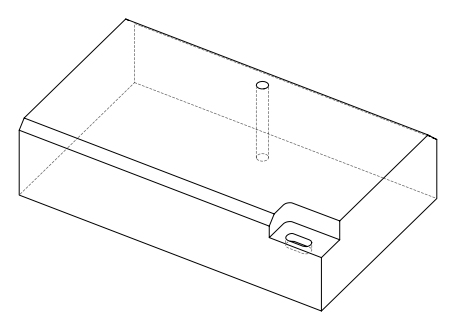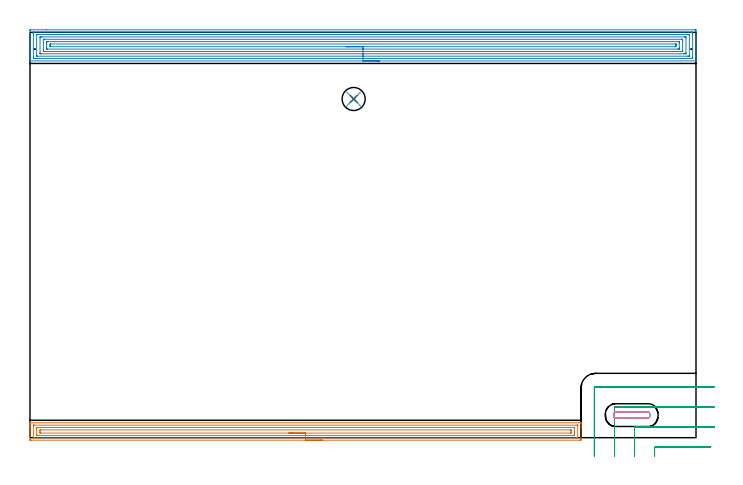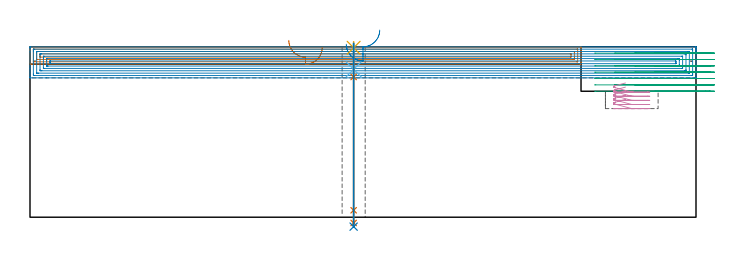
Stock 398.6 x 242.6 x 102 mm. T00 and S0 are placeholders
(PLAN: 8 operations, 6 tool changes, 40.3 min)
(1 AREA_MILL | FG_CHAMFER_SURFACE | UGT0205_001 | 10.79 min | 18151 mm3)
(2 AREA_MILL_1 | FG_CHAMFER_SURFACE_1 | UGT0205_001 | 22.62 min | 68951 mm3)
(3 MILL_CORNER_NOTCH_RECTANGULAR | CORNER_NOTCH_RECTANGULAR | UGT0201_008 | Follow Part, ap 4, ae 75% | 4.92 min | 69698 mm3)
(4 MILL_RECTANGULAR_POCKET | POCKET_RECTANGULAR_STRAIGHT | NXT0201_013 | Follow Part, ap 2.5, ae 75% | 0.93 min | 4129 mm3)
(5 SPOT_DRILL | STEP1HOLE | NXT0321_9005460120000 | 0.03 min | 14 mm3)
(6 DRILL_BLIND_HOLE_INTO_CENTER | STEP1HOLE | NXT0301_061 | 0.06 min | 785 mm3)
(7 GUN_DRILL_THROUGH_HOLE | STEP1HOLE | UGT0307_005 | 0.5 min | 4832 mm3)
(8 DRILL_TO_ENLARGE_THROUGH_HOLE | STEP1HOLE | UGT0301_271 | 0.44 min | 9618 mm3)
(TOOL UGT0205_001 | Chamfer Mill 20 x 3 x 45 deg. | D20 FL50 Z2)
(TOOL UGT0201_008 | End Mill 16 mm | D16 FL32 Z4)
(TOOL NXT0201_013 | ENDMILL 10mm | D10 FL30 Z4)
(TOOL NXT0321_9005460120000 | NC Spot Drill, 142deg, 12mm, Carbide, Uncoated | D12 PA142 FL30 Z2)
(TOOL NXT0301_061 | Carbide Drill 9mm [860.1-0900-027A1-MM 2214] | D9 PA140 FL47 Z2)
(TOOL UGT0307_005 | Gun Drill 8.3 mm | D8.3 PA130 FL24 Z1)
(TOOL UGT0301_271 | Twist Drill 13.8 mm | D13.8 PA118 FL108 Z2)
(OP 1 AREA_MILL)
G17 G21 G94 G90
T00 M6
G54
G17 G0 G90 X174.9 Y-1.5 S1061 M3
G43 Z112. H0
Z101.6
G94 G1 X174.862 Z100.728 F250.
X174.748 Z99.864
X174.559 Z99.012
X174.297 Z98.18
X173.963 Z97.374
X173.56 Z96.6
X173.092 Z95.864
X172.56 Z95.172
X171.971 Z94.529
X171.328 Z93.94
X170.636 Z93.409
X169.9 Z92.94
X169.126 Z92.537
X168.32 Z92.203
X167.488 Z91.941
X166.636 Z91.752
X165.772 Z91.638
X164.9 Z91.6
X0.611
X0.1 Y-1.495 Z91.603
X0.01 Y-1.492 Z91.606
X0. Y-1.396 Z91.701
Y5.891 Z98.985
Y6.444 Z99.54
Y6.767 Z99.863
Y7.32 Z100.416
Y7.644 Z100.738
Y8.291 Z101.39
Y8.619 Z101.719
X0.003 Y8.762 Z101.854
X0.01 Y8.898 Z101.989
X0.165 Y8.9 Z102.
X329.635
X329.79 Y8.898 Z101.989
X329.797 Y8.762 Z101.854
X329.8 Y8.619 Z101.719
Y8.291 Z101.39
Y7.644 Z100.738
Y6.444 Z99.54
Y5.891 Z98.985
Y-0.52 Z92.577
X329.795 Y-1.12 Z91.977
X329.79 Y-1.492 Z91.605
X329.572 Y-1.496 Z91.602
X329.189 Y-1.5 Z91.6
X164.9
Y-0.086 Z93.014
X2.397 Y-0.085 Z93.015
X2.235
X2.048 Y-0.081 Z93.019
X2.01 Y-0.079 Z93.021
X2.005 Y-0.052 Z93.048
X2.002 Y-0.022 Z93.078
X2. Y0.146 Z93.246
X2.001 Y7.287 Z100.387
X2.004 Y7.391 Z100.491
X2.01 Y7.459 Z100.559
X2.016 Y7.479 Z100.579
X2.032 Y7.481 Z100.581
X2.397 Y7.485 Z100.585
X2.558 Y7.486 Z100.586
X327.403 Y7.485 Z100.585
X327.565
X327.752 Y7.481 Z100.581
X327.79 Y7.479 Z100.579
X327.795 Y7.452 Z100.552
X327.798 Y7.422 Z100.522
X327.8 Y7.254 Z100.354
X327.799 Y0.113 Z93.213
X327.796 Y0.009 Z93.109
X327.79 Y-0.059 Z93.041
X327.784 Y-0.08 Z93.02
X327.768 Y-0.081 Z93.019
X327.403 Y-0.085 Z93.015
X327.242 Y-0.086 Z93.014
X164.9
Y1.329 Z94.429
X4.366
X4.183 Y1.332 Z94.432
X4.01 Y1.337 Z94.437
X4.004 Y1.509 Z94.609
X4.001 Y1.688 Z94.788
X4. Y5.194 Z98.294
X4.005 Y5.891 Z98.991
X4.007 Y6.063 Z99.163
X4.183 Y6.066 Z99.166
X4.892 Y6.071 Z99.171
X5.076
X325.434
X325.617 Y6.068 Z99.168
X325.79 Y6.063 Z99.163
X325.796 Y5.891 Z98.991
X325.799 Y5.712 Z98.812
X325.8 Y2.206 Z95.306
X325.795 Y1.509 Z94.609
X325.793 Y1.337 Z94.437
X325.617 Y1.334 Z94.434
X324.908 Y1.329 Z94.429
X324.724 Y1.328 Z94.428
X164.9 Y1.329 Z94.429
Y2.743 Z95.843
X6.497
X6.135 Y2.744 Z95.844
X6.07 Y2.746 Z95.846
X6.01 Y2.751 Z95.851
X6.006 Y2.842 Z95.942
X6. Y3.231 Z96.331
Y4.107 Z97.207
X6.001 Y4.138 Z97.238
X6.01 Y4.56 Z97.66
X6.024 Y4.651 Z97.751
X6.156 Y4.654 Z97.754
X6.333 Y4.657 Z97.757
X323.303
X323.665 Y4.656 Z97.756
X323.73 Y4.654 Z97.754
X323.79 Y4.649 Z97.749
X323.794 Y4.558 Z97.658
X323.8 Y4.169 Z97.269
Y3.293 Z96.393
X323.799 Y3.262 Z96.362
X323.79 Y2.84 Z95.94
X323.776 Y2.749 Z95.849
X323.644 Y2.746 Z95.846
X323.467 Y2.743 Z95.843
X164.9
X164.028 Z95.881
X163.164 Z95.995
X162.312 Z96.183
X161.48 Z96.446
X160.674 Z96.78
X159.9 Z97.182
X159.164 Z97.651
X158.472 Z98.182
X157.829 Z98.772
X157.24 Z99.415
X156.708 Z100.107
X156.24 Z100.843
X155.837 Z101.617
X155.503 Z102.423
X155.241 Z103.255
X155.052 Z104.106
X154.938 Z104.971
X154.9 Z105.843
G0 Z112.
M5
M2
(OP 2 AREA_MILL_1)
G17 G21 G94 G90
T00 M6
G54
G17 G0 G90 X209.3 Y225.5 S1061 M3
G43 Z112. H0
G94 G1 X209.262 Z111.128 F250.
X209.148 Z110.263
X208.959 Z109.412
X208.697 Z108.58
X208.363 Z107.774
X207.96 Z107.
X207.492 Z106.264
X206.96 Z105.572
X206.371 Z104.929
X205.728 Z104.34
X205.036 Z103.808
X204.3 Z103.34
X203.526 Z102.937
X202.72 Z102.603
X201.888 Z102.341
X201.036 Z102.152
X200.172 Z102.038
X199.3 Z102.
X0.166
X0.007 Y225.502 Z101.988
X0. Y225.511 Z101.979
Y225.851 Z101.648
Y226.196 Z101.303
Y226.854 Z100.641
Y228.066 Z99.431
Y228.62 Z98.874
Y238.634 Z88.863
Y243.629 Z83.869
X0.002 Y243.908 Z83.589
X0.01 Y244.092 Z83.406
X0.196 Y244.099 Z83.399
X9.926 Y244.1 Z83.4
X397.987
X398.407 Y244.096 Z83.402
X398.59 Y244.092 Z83.406
X398.6 Y243.906 Z83.592
Y229.226 Z98.269
Y228.62 Z98.874
Y228.066 Z99.431
Y227.737 Z99.759
Y227.183 Z100.313
Y226.854 Z100.641
Y226.197 Z101.303
Y225.851 Z101.648
Y225.511 Z101.979
X398.593 Y225.502 Z101.988
X398.434 Y225.5 Z102.
X199.3
Y226.914 Z100.586
X2.399 Y226.915 Z100.585
X2.337
X2.019 Y226.921 Z100.579
X2.01 Y227.024 Z100.476
X2.003 Y227.245 Z100.255
X2.001 Y227.737 Z99.763
X2. Y228.131 Z99.369
X2.001 Y241.863 Z85.637
X2.002 Y242.255 Z85.245
X2.01 Y242.651 Z84.849
X2.017 Y242.68 Z84.82
X2.036 Y242.681 Z84.819
X2.087 Y242.684 Z84.816
X2.191 Y242.685 Z84.815
X2.399 Y242.686 Z84.814
X396.201 Y242.685 Z84.815
X396.263
X396.581 Y242.679 Z84.821
X396.59 Y242.576 Z84.924
X396.597 Y242.354 Z85.146
X396.599 Y241.863 Z85.637
X396.6 Y241.469 Z86.031
X396.599 Y227.737 Z99.763
X396.598 Y227.345 Z100.155
X396.59 Y226.949 Z100.551
X396.583 Y226.92 Z100.58
X396.564 Y226.919 Z100.581
X396.513 Y226.916 Z100.584
X396.409 Y226.915 Z100.585
X396.201 Y226.914 Z100.586
X199.3
Y228.328 Z99.172
X4.479 Y228.329 Z99.171
X4.185 Y228.33 Z99.17
X4.087 Y228.332 Z99.168
X4.017 Y228.335 Z99.165
X4.01 Y228.438 Z99.062
X4.003 Y228.62 Z98.88
X4. Y228.802 Z98.698
X4.001 Y241.162 Z86.338
X4.005 Y241.223 Z86.277
X4.01 Y241.265 Z86.235
X4.038 Y241.267 Z86.233
X4.185 Y241.269 Z86.231
X4.783 Y241.271 Z86.229
X5.078 Y241.272 Z86.228
X394.121 Y241.271 Z86.229
X394.415 Y241.27 Z86.23
X394.513 Y241.268 Z86.232
X394.583 Y241.265 Z86.235
X394.59 Y241.162 Z86.338
X394.597 Y240.98 Z86.52
X394.6 Y240.798 Z86.702
X394.599 Y228.438 Z99.062
X394.595 Y228.377 Z99.123
X394.59 Y228.335 Z99.165
X394.562 Y228.333 Z99.167
X394.415 Y228.331 Z99.169
X393.817 Y228.329 Z99.171
X393.522 Y228.328 Z99.172
X199.3
Y229.743 Z97.757
X6.864
X6.619 Y229.744 Z97.756
X6.12 Y229.75 Z97.75
X6.01 Y229.758 Z97.742
X6.006 Y229.953 Z97.547
X6. Y230.356 Z97.144
Y239.214 Z88.286
X6.006 Y239.641 Z87.859
X6.01 Y239.848 Z87.652
X6.219 Y239.852 Z87.648
X6.864 Y239.856 Z87.644
X7.106 Y239.857 Z87.643
X391.736
X391.981 Y239.856 Z87.644
X392.48 Y239.85 Z87.65
X392.59 Y239.842 Z87.658
X392.594 Y239.647 Z87.853
X392.6 Y239.243 Z88.257
Y230.386 Z97.114
X392.594 Y229.959 Z97.541
X392.59 Y229.752 Z97.748
X392.381 Y229.748 Z97.752
X391.736 Y229.744 Z97.756
X391.494 Y229.743 Z97.757
X199.3
Y231.157 Z96.343
X8.537
X8.311 Y231.158 Z96.342
X8.16 Y231.16 Z96.34
X8.041 Y231.164 Z96.336
X8.009 Y231.169 Z96.331
X8.007 Y231.178 Z96.322
X8.004 Y231.269 Z96.231
X8. Y231.911 Z95.589
Y232.151 Z95.349
X8.001 Y238.331 Z89.169
X8.003 Y238.412 Z89.088
X8.006 Y238.431 Z89.069
X8.008 Y238.435 Z89.065
X8.048 Y238.437 Z89.063
X8.198 Y238.441 Z89.059
X8.424 Y238.443 Z89.057
X8.537
X390.063
X390.289 Y238.442 Z89.058
X390.44 Y238.44 Z89.06
X390.559 Y238.436 Z89.064
X390.592 Y238.431 Z89.069
X390.593 Y238.422 Z89.078
X390.596 Y238.331 Z89.169
X390.6 Y237.689 Z89.811
Y237.449 Z90.051
X390.599 Y231.269 Z96.231
X390.597 Y231.188 Z96.312
X390.594 Y231.169 Z96.331
X390.592 Y231.165 Z96.335
X390.552 Y231.163 Z96.337
X390.402 Y231.159 Z96.341
X390.176 Y231.157 Z96.343
X390.063
X199.3
Y232.571 Z94.929
X10.436 Y232.572 Z94.928
X10.009 Y232.573 Z94.927
X10.006 Y232.575 Z94.925
X10.002 Y232.58 Z94.92
X10. Y233.917 Z93.583
Y236.113 Z91.387
X10.002 Y236.566 Z90.934
X10.005 Y236.991 Z90.509
X10.01 Y237.019 Z90.481
X10.028 Y237.022 Z90.478
X10.084 Y237.025 Z90.475
X10.201 Y237.028 Z90.472
X10.436 Y237.029 Z90.471
X10.86
X388.165 Y237.028 Z90.472
X388.591 Y237.027 Z90.473
X388.594 Y237.025 Z90.475
X388.598 Y237.02 Z90.48
X388.6 Y236.566 Z90.934
Y236.135 Z91.365
Y233.487 Z94.013
X388.598 Y233.034 Z94.466
X388.595 Y232.609 Z94.891
X388.59 Y232.581 Z94.919
X388.572 Y232.578 Z94.922
X388.516 Y232.574 Z94.926
X388.399 Y232.572 Z94.928
X388.165 Y232.571 Z94.929
X387.74
X199.3
Y233.985 Z93.515
X12.152 Y233.986 Z93.514
X12.036 Y233.99 Z93.51
X12.014 Y233.992 Z93.508
X12.008 Y234.004 Z93.496
X12.002 Y234.024 Z93.476
X12.001 Y234.046 Z93.454
X12. Y234.136 Z93.364
Y234.8 Z92.7
X12.001 Y235.018 Z92.482
X12.009 Y235.238 Z92.262
X12.025 Y235.608 Z91.892
X12.221 Y235.613 Z91.887
X12.291 Y235.614 Z91.886
X386.448
X386.564 Y235.61 Z91.89
X386.586 Y235.608 Z91.892
X386.592 Y235.596 Z91.904
X386.598 Y235.576 Z91.924
X386.599 Y235.554 Z91.946
X386.6 Y235.464 Z92.036
Y234.8 Z92.7
X386.599 Y234.582 Z92.918
X386.591 Y234.362 Z93.138
X386.575 Y233.992 Z93.508
X386.379 Y233.987 Z93.513
X386.309 Y233.986 Z93.514
X199.3 Y233.985 Z93.515
X198.428 Z93.553
X197.564 Z93.667
X196.712 Z93.855
X195.88 Z94.118
X195.074 Z94.452
X194.3 Z94.854
X193.564 Z95.323
X192.872 Z95.854
X192.229 Z96.444
X191.64 Z97.087
X191.108 Z97.779
X190.64 Z98.515
X190.237 Z99.289
X189.903 Z100.095
X189.641 Z100.927
X189.452 Z101.778
X189.338 Z102.643
X189.3 Z103.515
G0 Z112.
M5
M2
(OP 3 MILL_CORNER_NOTCH_RECTANGULAR)
G17 G21 G94 G90
T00 M6
G54
G17 G0 G90 X407.409 Y-5.5 S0 M3
G43 Z112. H0
Z98.2
G94 G1 X404.409 F250.
X374.595 F500.
G3 X373.8 Y-6.295 R0.8
G1 Y-8.
Y-11. F250.
G0 Z112.
X409.6 Y6.5
Z98.2
G1 X406.6
X362.596 F500.
G3 X361.8 Y5.704 R0.8
G1 Y-8.
Y-11. F250.
G0 Z112.
X409.6 Y18.5
Z98.2
G1 X406.6
X350.596 F500.
G3 X349.8 Y17.704 R0.8
G1 Y-8.
Y-11. F250.
G0 Z112.
X409.6 Y30.5
Z98.2
G1 X406.6
X338.596 F500.
G3 X337.8 Y29.704 R0.8
G1 Y-8.
Y-11. F250.
G0 Z112.
X407.409 Y-5.5
Z94.4
G1 X404.409
X374.595 F500.
G3 X373.8 Y-6.295 R0.8
G1 Y-8.
Y-11. F250.
G0 Z112.
X409.6 Y6.5
Z94.4
G1 X406.6
X362.596 F500.
G3 X361.8 Y5.704 R0.8
G1 Y-8.
Y-11. F250.
G0 Z112.
X409.6 Y18.5
Z94.4
G1 X406.6
X350.596 F500.
G3 X349.8 Y17.704 R0.8
G1 Y-8.
Y-11. F250.
G0 Z112.
X409.6 Y30.5
Z94.4
G1 X406.6
X338.596 F500.
G3 X337.8 Y29.704 R0.8
G1 Y-8.
Y-11. F250.
G0 Z112.
X407.409 Y-5.5
Z90.6
G1 X404.409
X374.595 F500.
G3 X373.8 Y-6.295 R0.8
G1 Y-8.
Y-11. F250.
G0 Z112.
X409.6 Y6.5
Z90.6
G1 X406.6
X362.596 F500.
G3 X361.8 Y5.704 R0.8
G1 Y-8.
Y-11. F250.
G0 Z112.
X409.6 Y18.5
Z90.6
G1 X406.6
X350.596 F500.
G3 X349.8 Y17.704 R0.8
G1 Y-8.
Y-11. F250.
G0 Z112.
X409.6 Y30.5
Z90.6
G1 X406.6
X338.596 F500.
G3 X337.8 Y29.704 R0.8
G1 Y-8.
Y-11. F250.
G0 Z112.
X407.409 Y-5.5
Z86.8
G1 X404.409
X374.595 F500.
G3 X373.8 Y-6.295 R0.8
G1 Y-8.
Y-11. F250.
G0 Z112.
X409.6 Y6.5
Z86.8
G1 X406.6
X362.596 F500.
G3 X361.8 Y5.704 R0.8
G1 Y-8.
Y-11. F250.
G0 Z112.
X409.6 Y18.5
Z86.8
G1 X406.6
X350.596 F500.
G3 X349.8 Y17.704 R0.8
G1 Y-8.
Y-11. F250.
G0 Z112.
X409.6 Y30.5
Z86.8
G1 X406.6
X338.596 F500.
G3 X337.8 Y29.704 R0.8
G1 Y-8.
Y-11. F250.
G0 Z112.
X407.409 Y-5.5
Z83.
G1 X404.409
X374.595 F500.
G3 X373.8 Y-6.295 R0.8
G1 Y-8.
Y-11. F250.
G0 Z112.
X409.6 Y6.5
Z83.
G1 X406.6
X362.596 F500.
G3 X361.8 Y5.704 R0.8
G1 Y-8.
Y-11. F250.
G0 Z112.
X409.6 Y18.5
Z83.
G1 X406.6
X350.596 F500.
G3 X349.8 Y17.704 R0.8
G1 Y-8.
Y-11. F250.
G0 Z112.
X409.6 Y30.5
Z83.
G1 X406.6
X338.596 F500.
G3 X337.8 Y29.704 R0.8
G1 Y-8.
Y-11. F250.
G0 Z112.
X407.409 Y-5.5
Z79.2
G1 X404.409
X374.595 F500.
G3 X373.8 Y-6.295 R0.8
G1 Y-8.
Y-11. F250.
G0 Z112.
X409.6 Y6.5
Z79.2
G1 X406.6
X362.596 F500.
G3 X361.8 Y5.704 R0.8
G1 Y-8.
Y-11. F250.
G0 Z112.
X409.6 Y18.5
Z79.2
G1 X406.6
X350.596 F500.
G3 X349.8 Y17.704 R0.8
G1 Y-8.
Y-11. F250.
G0 Z112.
X409.6 Y30.5
Z79.2
G1 X406.6
X338.596 F500.
G3 X337.8 Y29.704 R0.8
G1 Y-8.
Y-11. F250.
G0 Z112.
X407.409 Y-5.5
Z75.4
G1 X404.409
X374.595 F500.
G3 X373.8 Y-6.295 R0.8
G1 Y-8.
Y-11. F250.
G0 Z112.
X409.6 Y6.5
Z75.4
G1 X406.6
X362.596 F500.
G3 X361.8 Y5.704 R0.8
G1 Y-8.
Y-11. F250.
G0 Z112.
X409.6 Y18.5
Z75.4
G1 X406.6
X350.596 F500.
G3 X349.8 Y17.704 R0.8
G1 Y-8.
Y-11. F250.
G0 Z112.
X409.6 Y30.5
Z75.4
G1 X406.6
X338.596 F500.
G3 X337.8 Y29.704 R0.8
G1 Y-8.
Y-11. F250.
G0 Z112.
M5
M2
(OP 4 MILL_RECTANGULAR_POCKET)
G17 G21 G94 G90
T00 M6
G54
G17 G0 G90 X356.388 Y15.3 S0 M3
G43 Z112. H0
Z80.333
G94 G1 X350.5 Z78.756 F250.
X350.395 Z78.728
X350.147 Y15.247 Z78.66
X349.917 Y15.139 Z78.592
X349.719 Y14.981 Z78.524
X349.561 Y14.783 Z78.456
X349.453 Y14.553 Z78.388
X349.4 Y14.305 Z78.32
Y12.695 Z77.888
X349.453 Y12.447 Z77.82
X349.561 Y12.217 Z77.752
X349.719 Y12.019 Z77.684
X349.917 Y11.861 Z77.616
X350.147 Y11.753 Z77.548
X350.395 Y11.7 Z77.48
X360.15 Z74.867
X369.8 F500.
G3 X370.9 Y12.8 R1.1
G1 Y14.2
G3 X369.8 Y15.3 R1.1
G1 X350.5
G3 X349.4 Y14.2 R1.1
G1 Y12.8
G3 X350.5 Y11.7 R1.1
G1 X360.15
X361.15
G0 X356.388 Y15.3 Z77.867
G1 X350.5 Z76.289 F250.
X350.395 Z76.261
X350.147 Y15.247 Z76.193
X349.917 Y15.139 Z76.125
X349.719 Y14.981 Z76.057
X349.561 Y14.783 Z75.989
X349.453 Y14.553 Z75.921
X349.4 Y14.305 Z75.853
Y12.695 Z75.422
X349.453 Y12.447 Z75.354
X349.561 Y12.217 Z75.286
X349.719 Y12.019 Z75.218
X349.917 Y11.861 Z75.15
X350.147 Y11.753 Z75.082
X350.395 Y11.7 Z75.014
X360.15 Z72.4
X369.8 F500.
G3 X370.9 Y12.8 R1.1
G1 Y14.2
G3 X369.8 Y15.3 R1.1
G1 X350.5
G3 X349.4 Y14.2 R1.1
G1 Y12.8
G3 X350.5 Y11.7 R1.1
G1 X360.15
X361.15
G0 X356.388 Y15.3 Z75.4
G1 X350.5 Z73.822 F250.
X350.395 Z73.794
X350.147 Y15.247 Z73.726
X349.917 Y15.139 Z73.658
X349.719 Y14.981 Z73.59
X349.561 Y14.783 Z73.522
X349.453 Y14.553 Z73.454
X349.4 Y14.305 Z73.386
Y12.695 Z72.955
X349.453 Y12.447 Z72.887
X349.561 Y12.217 Z72.819
X349.719 Y12.019 Z72.751
X349.917 Y11.861 Z72.683
X350.147 Y11.753 Z72.615
X350.395 Y11.7 Z72.547
X360.15 Z69.933
X369.8 F500.
G3 X370.9 Y12.8 R1.1
G1 Y14.2
G3 X369.8 Y15.3 R1.1
G1 X350.5
G3 X349.4 Y14.2 R1.1
G1 Y12.8
G3 X350.5 Y11.7 R1.1
G1 X360.15
X361.15
G0 X356.388 Y15.3 Z72.933
G1 X350.5 Z71.356 F250.
X350.395 Z71.328
X350.147 Y15.247 Z71.26
X349.917 Y15.139 Z71.192
X349.719 Y14.981 Z71.124
X349.561 Y14.783 Z71.056
X349.453 Y14.553 Z70.988
X349.4 Y14.305 Z70.92
Y12.695 Z70.488
X349.453 Y12.447 Z70.42
X349.561 Y12.217 Z70.352
X349.719 Y12.019 Z70.284
X349.917 Y11.861 Z70.216
X350.147 Y11.753 Z70.148
X350.395 Y11.7 Z70.081
X360.15 Z67.467
X369.8 F500.
G3 X370.9 Y12.8 R1.1
G1 Y14.2
G3 X369.8 Y15.3 R1.1
G1 X350.5
G3 X349.4 Y14.2 R1.1
G1 Y12.8
G3 X350.5 Y11.7 R1.1
G1 X360.15
X361.15
G0 X356.388 Y15.3 Z70.467
G1 X350.5 Z68.889 F250.
X350.395 Z68.861
X350.147 Y15.247 Z68.793
X349.917 Y15.139 Z68.725
X349.719 Y14.981 Z68.657
X349.561 Y14.783 Z68.589
X349.453 Y14.553 Z68.521
X349.4 Y14.305 Z68.453
Y12.695 Z68.022
X349.453 Y12.447 Z67.954
X349.561 Y12.217 Z67.886
X349.719 Y12.019 Z67.818
X349.917 Y11.861 Z67.75
X350.147 Y11.753 Z67.682
X350.395 Y11.7 Z67.614
X360.15 Z65.
X369.8 F500.
G3 X370.9 Y12.8 R1.1
G1 Y14.2
G3 X369.8 Y15.3 R1.1
G1 X350.5
G3 X349.4 Y14.2 R1.1
G1 Y12.8
G3 X350.5 Y11.7 R1.1
G1 X360.15
X361.15
G0 Z112.
M5
M2
(OP 5 SPOT_DRILL)
G17 G21 G94 G90
T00 M6
G54
G17 G0 G90 X193.7 Y202.7 S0 M3
G43 Z112. H0
G94 G81 G98 Z101.406 F250. R105.
G80
M5
M2
(OP 6 DRILL_BLIND_HOLE_INTO_CENTER)
G17 G21 G94 G90
T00 M6
G54
G17 G0 G90 X193.7 Y202.7 S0 M3
G43 Z112. H1
G94 G81 G98 Z88.5 F250. R104.
G80
M5
M2
(OP 7 GUN_DRILL_THROUGH_HOLE)
G17 G21 G94 G90
T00 M6
G54
G17 G0 G90 X193.7 Y202.7 M8
G43 Z112. H0
Z98.808
S716 M3
G94 G1 Z83.925 F125. M26
G4 X.084
Z4.15 F250.
G4 X.084
Z-3.435 F125.
G4 X.084
M5
M9
G0 Z98.808
Z112.
M2
(OP 8 DRILL_TO_ENLARGE_THROUGH_HOLE)
G17 G21 G94 G90
T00 M6
G54
G17 G0 G90 X193.7 Y202.7 S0 M3
G43 Z112. H0
G94 G73 G98 Z-5.646 F250. Q13.456 R104.
G80
M5
M2
